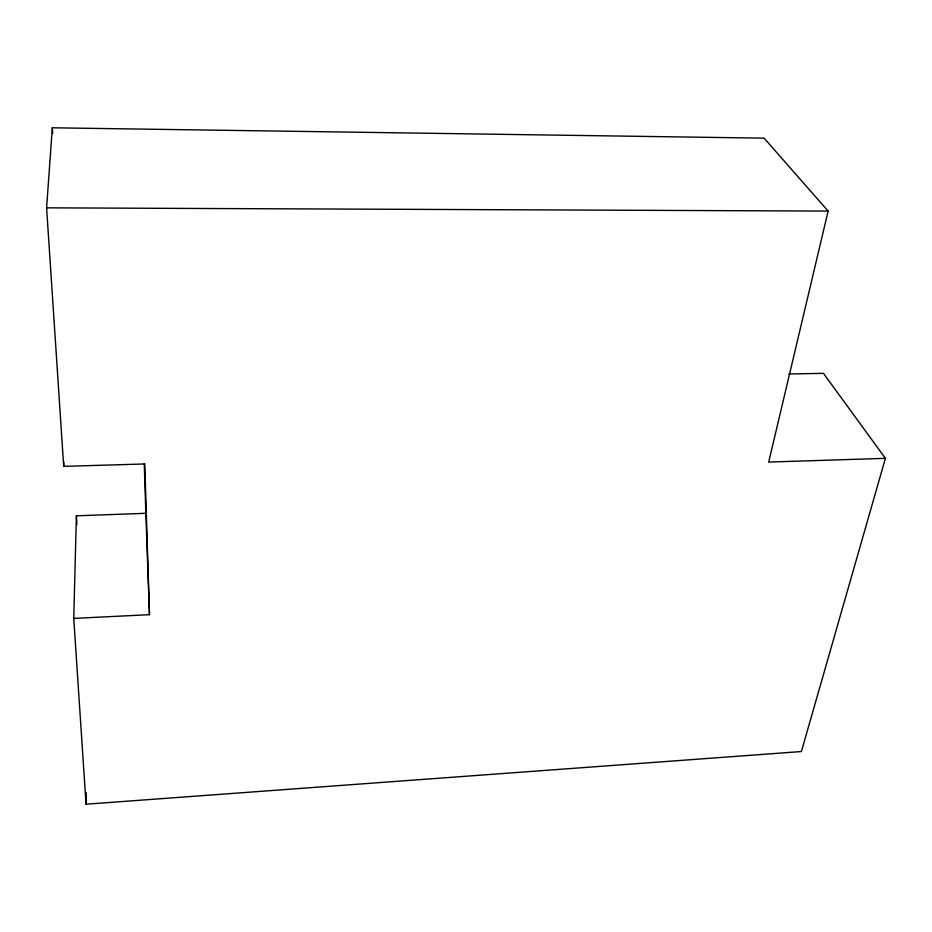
<?xml version="1.0" encoding="UTF-8"?>
<svg xmlns="http://www.w3.org/2000/svg" width="932" height="932" viewBox="0 0 932 932"><rect width="100%" height="100%" fill="white"/><g stroke="black" fill="none" stroke-linecap="round" stroke-linejoin="round"><path stroke-width="1.4" d="M788.81 374L823.457 373.336L885.4 458.346L801.392 751.542L86.047 804.211L86.21 792.608M86.047 804.211L73.756 618.405L76.389 515.804L145.835 513.311L144.274 463.891M73.756 618.405L149.481 614.677L144.775 463.973L63.702 466.361L63.865 462.016M63.702 466.361L46.6 207.836L52.32 127.789L764.112 138.157L828.14 211.086L768.702 462.062L885.4 458.346M46.6 207.836L828.14 211.086M52.32 127.789L52.681 133.579M76.389 515.804L76.925 524.495M145.835 513.311L149.481 614.677"/></g></svg>
